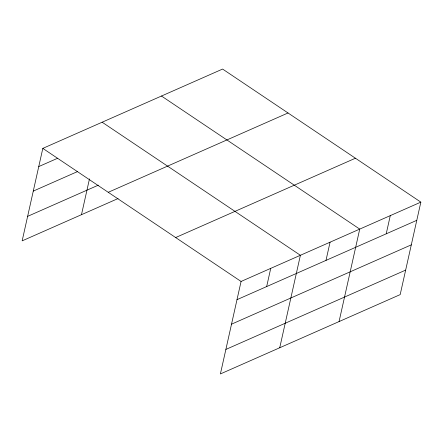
<?xml version="1.0" encoding="UTF-8"?>
<svg xmlns="http://www.w3.org/2000/svg" width="443" height="443" viewBox="0 0 443 443"><rect width="100%" height="100%" fill="white"/><g stroke="black" fill="none" stroke-linecap="round" stroke-linejoin="round"><path stroke-width="0.66" d="M420.85 202.135L241.07 281.46L220.398 373.936L400.179 294.612L420.85 202.135L222.602 69.064L42.821 148.388L22.15 240.865L118.082 198.536M81.479 214.689L89.48 178.878M266.669 286.571L270.734 268.369M279.727 347.761L300.398 255.284L102.15 122.213M325.993 260.395L330.063 242.194M339.056 321.585L359.727 229.103L161.474 96.031M386.218 233.821L390.289 215.619M38.751 166.585L57.69 158.234M33.275 191.099L77.453 171.607M27.627 216.356L98.318 185.163M108.242 192.301L288.022 112.976M175.649 237.548L355.43 158.223M237.005 299.662L416.78 220.332M231.523 324.171L411.303 244.846M225.88 349.427L405.661 270.103M42.821 148.388L241.07 281.46"/></g></svg>
